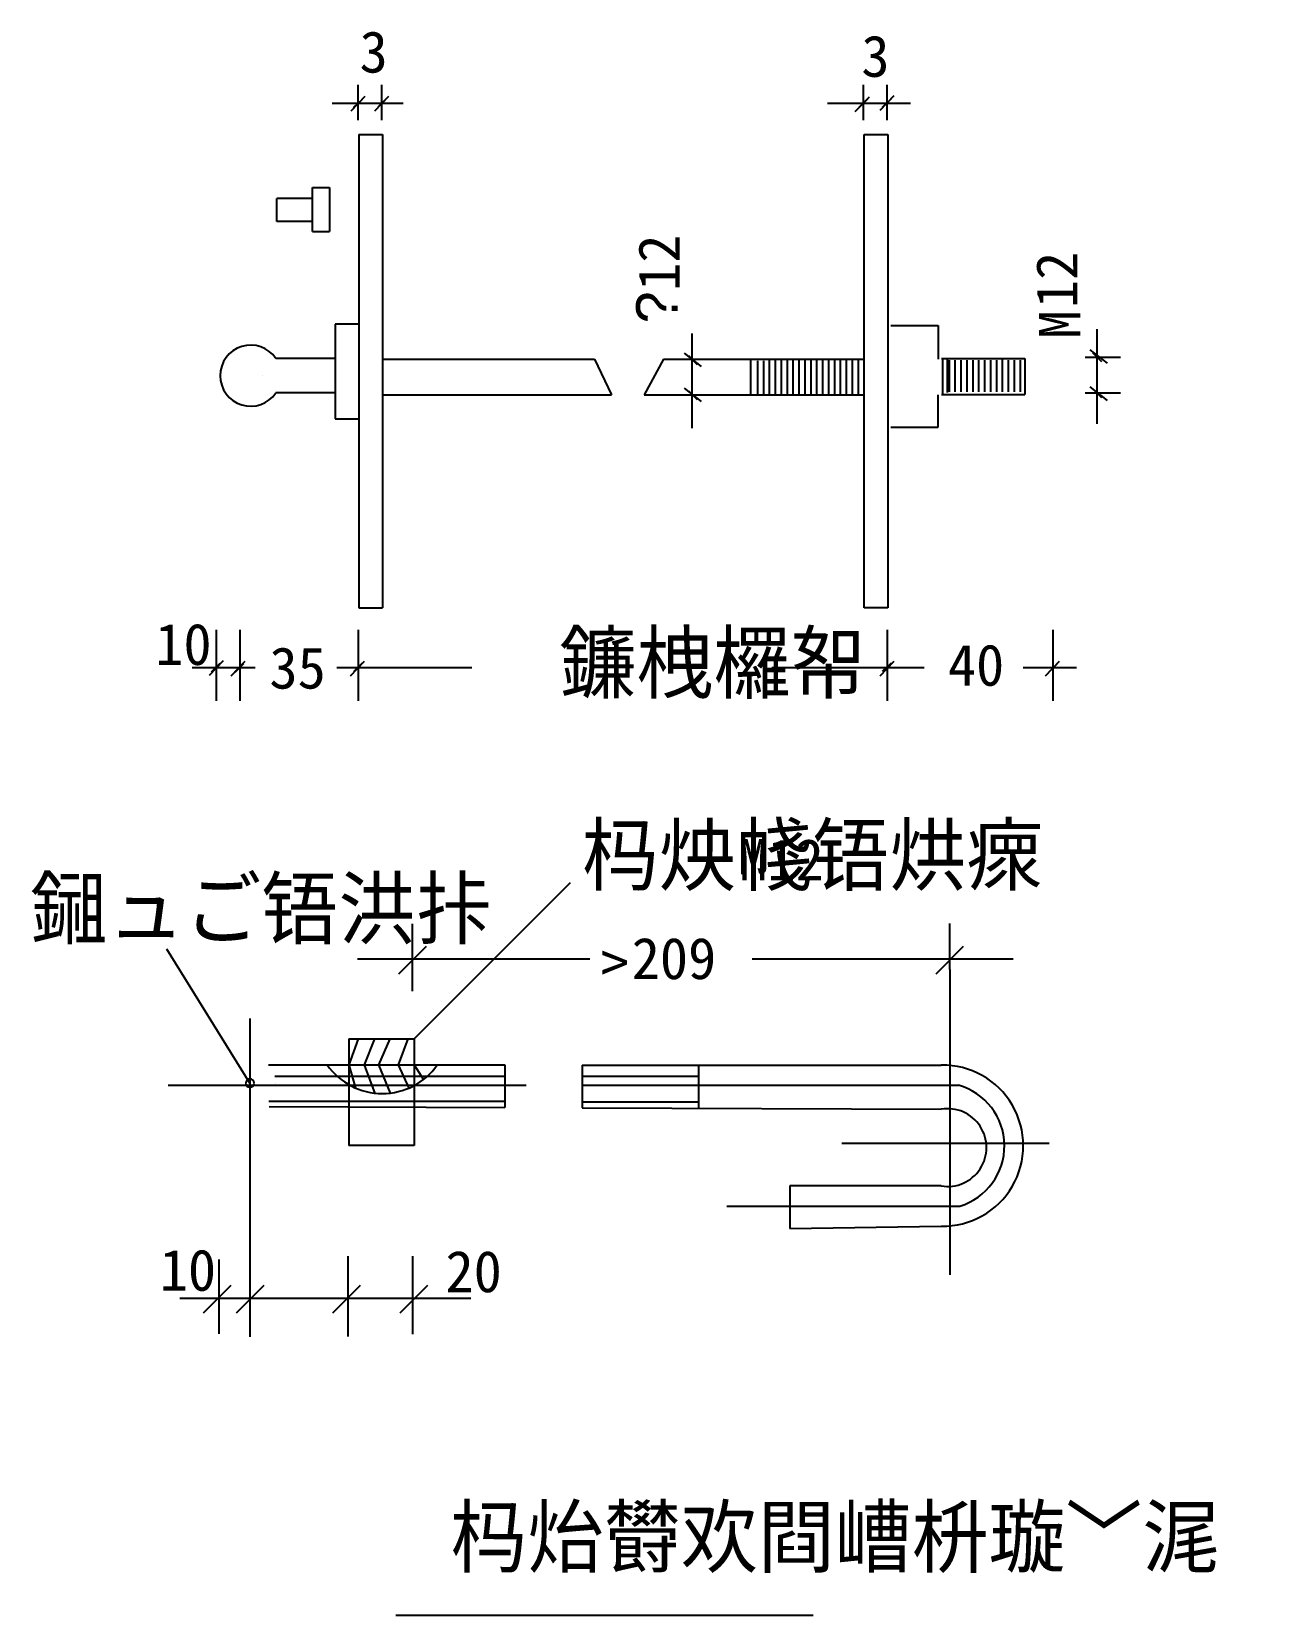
# Model space of a CAD drawing. Header units: metres. Extents: x 147 to 251, y 5 to 139.
import ezdxf

# ---------------------------------------------------------------- set-up
doc = ezdxf.new("R2010")
doc.units = ezdxf.units.M
for name, color, linetype in [('1', 54, 'Continuous'), ('10004', 24, 'Continuous'), ('10005', 7, 'Continuous'), ('涓鏂', 1, 'Continuous'), ('鍓栧垏绱㈠紩缁嗙嚎', 253, 'Continuous')]:
    doc.layers.add(name, color=color, linetype=linetype)

msp = doc.modelspace()

# ---------------------------------------------------------------- linework, layer by layer
for p, q in [((207.86, 111.3), (207.86, 108.3)), ((179.41, 53.86), (192.64, 67.08)), ((179.28, 57.9), (179.28, 63.6)), ((224.7, 59.72), (224.7, 63.62)), ((165.54, 50.13), (158.53, 61.45)), ((174.64, 60.63), (194.27, 60.63)), ((207.98, 60.63), (230.04, 60.63)), ((167.66, 50.72), (187.08, 50.72)), ((193.63, 50.72), (203.46, 50.72)), ((167.13, 48.61), (187.08, 48.61)), ((193.63, 48.55), (203.46, 48.55)), ((167.17, 48.15), (187.08, 48.07)), ((162.9, 35.23), (162.9, 28.93)), ((173.82, 35.51), (173.82, 28.71)), ((179.28, 35.51), (179.28, 28.91)), ((159.62, 31.96), (184.22, 31.96))]:
    msp.add_line(p, q)
at = {"layer": '1'}
for points in [[(175.26, 133.5), (174.07, 132.26)], [(177.25, 133.5), (176.07, 132.26)], [(217.87, 133.45), (216.68, 132.21)], [(219.97, 133.56), (218.79, 132.32)], [(174.74, 130.3), (174.74, 90.3)], [(174.74, 130.3), (176.74, 130.3)], [(176.74, 130.3), (176.74, 90.3)], [(217.46, 90.3), (217.46, 130.3)], [(217.46, 130.3), (219.46, 130.3)], [(219.46, 130.3), (219.46, 90.3)], [(170.82, 125.81), (172.27, 125.81)], [(170.82, 122.09), (170.82, 125.81)], [(172.27, 125.81), (172.27, 122.09)], [(170.82, 124.88), (167.82, 124.88)], [(167.82, 122.94), (167.82, 124.88)], [(170.82, 122.94), (167.82, 122.94)], [(170.82, 122.09), (172.27, 122.09)], [(174.74, 114.28), (172.74, 114.28)], [(172.74, 114.28), (172.74, 106.28)], [(219.72, 114.15), (223.72, 114.15)], [(223.72, 114.15), (223.72, 111.3)], [(172.74, 111.37), (167.74, 111.37)], [(176.74, 111.3), (194.66, 111.3)], [(194.66, 111.3), (196.1, 108.3)], [(200.49, 111.3), (198.85, 108.3)], [(200.49, 111.3), (217.46, 111.3)], [(202.23, 111.82), (203.68, 110.69)], [(224, 111.36), (231.04, 111.36)], [(224.09, 111.3), (224.09, 108.3)], [(231.04, 111.36), (231.04, 108.32)], [(236.53, 112.09), (237.99, 110.96)], [(166.61, 109.92), (166.61, 109.92)], [(172.74, 108.46), (167.74, 108.46)], [(202.23, 108.85), (203.68, 107.72)], [(236.53, 108.96), (237.99, 107.83)], [(176.74, 108.3), (196.1, 108.3)], [(198.85, 108.3), (217.46, 108.3)], [(223.71, 105.55), (223.71, 108.3)], [(224, 108.32), (231.04, 108.32)], [(172.74, 106.28), (174.74, 106.28)], [(219.71, 105.55), (223.71, 105.55)], [(174.74, 90.3), (176.74, 90.3)], [(217.46, 90.3), (217.46, 90.3)], [(219.46, 90.3), (217.46, 90.3)], [(163.28, 85.82), (162.1, 84.58)], [(165.12, 85.77), (163.93, 84.53)], [(175.2, 85.77), (174.02, 84.53)], [(219.97, 85.77), (218.79, 84.53)], [(233.94, 85.77), (232.76, 84.53)], [(180.43, 61.66), (178.1, 59.33)], [(225.83, 61.66), (223.5, 59.33)], [(173.91, 53.86), (173.91, 44.85)], [(173.91, 53.86), (179.41, 53.86)], [(174.69, 53.86), (173.91, 51.67)], [(176.06, 53.86), (175.19, 51.67)], [(177.36, 53.86), (176.42, 51.66)], [(178.9, 53.86), (178.07, 51.66)], [(179.41, 53.86), (179.41, 44.86)], [(167.11, 51.67), (187.08, 51.66)], [(173.91, 51.67), (174.46, 49.7)], [(175.19, 51.67), (176.1, 49.26)], [(176.42, 51.66), (177.38, 49.27)], [(178.07, 51.66), (178.96, 49.69)], [(179.41, 51.66), (180.21, 50.42)], [(187.08, 51.66), (187.08, 48.07)], [(193.63, 51.65), (193.63, 48.04)], [(193.63, 51.65), (223.97, 51.64)], [(203.46, 51.65), (203.46, 48)], [(165.54, 50.13), (165.54, 50.13)], [(167.74, 50.13), (167.74, 50.13)], [(167.17, 48.15), (187.08, 48.07)], [(193.63, 48.04), (223.97, 47.92)], [(179.41, 44.86), (173.91, 44.85)], [(223.97, 41.44), (211.17, 41.44)], [(211.17, 41.44), (211.17, 37.84)], [(211.17, 37.84), (223.97, 38.04)], [(163.93, 33.02), (161.59, 30.68)], [(166.72, 33.02), (164.39, 30.68)], [(174.85, 33.02), (172.52, 30.68)], [(180.55, 33.02), (178.22, 30.68)]]:
    msp.add_lwpolyline(points, dxfattribs=at)
for points in [[(167.74, 111.37, 3.24), (167.74, 108.46, 3.24)], [(172.07, 51.67, 0.52), (181.38, 51.66, 0.52)], [(223.97, 38.04, 1.02), (223.97, 51.64, 1.02)], [(223.97, 41.44, 1.18), (223.97, 47.92, 1.18)]]:
    msp.add_lwpolyline(points, format="xyb", dxfattribs=at)
at = {"layer": '10004'}
for points in [[(165.89, 50.13, 1), (165.19, 50.13, 1), (165.89, 50.13, 1)], [(165.54, 50.13, 1), (165.54, 50.13, 1), (165.54, 50.13, 1)], [(165.54, 50.13, 1), (165.54, 50.13, 1), (165.54, 50.13, 1)]]:
    msp.add_lwpolyline(points, format="xyb", dxfattribs=at)
at = {"layer": '10005'}
for p, q in [((224.7, 59.72), (224.7, 33.92)), ((165.54, 55.59), (165.54, 28.69)), ((158.62, 49.95), (188.89, 49.95)), ((193.63, 49.95), (225.42, 49.95)), ((233.08, 45.03), (215.58, 45.03)), ((205.85, 39.73), (225.55, 39.73))]:
    msp.add_line(p, q, dxfattribs=at)
msp.add_arc((223.99, 44.82), 5.32, -72.97, 74.42, dxfattribs=at)
at = {"layer": '涓鏂'}
msp.add_line((177.86, 5.15), (213.15, 5.15), dxfattribs=at)
at = {"layer": '鍓栧垏绱㈠紩缁嗙嚎'}
for p, q in [((174.69, 131.5), (174.69, 134.5)), ((176.69, 131.5), (176.69, 134.5)), ((217.41, 131.5), (217.41, 134.5)), ((219.41, 131.5), (219.41, 134.5)), ((172.5, 132.95), (178.5, 132.95)), ((175.02, 133.26), (174.28, 132.54)), ((177.08, 133.33), (176.34, 132.62)), ((214.37, 132.95), (221.37, 132.95)), ((217.75, 133.29), (217, 132.57)), ((219.74, 133.31), (218.99, 132.59)), ((237.12, 113.84), (237.12, 105.84)), ((202.9, 113.48), (202.9, 105.48)), ((202.6, 111.63), (203.35, 110.87)), ((208.44, 111.18), (208.44, 108.26)), ((208.94, 111.18), (208.94, 108.27)), ((209.44, 111.19), (209.44, 108.28)), ((209.94, 111.2), (209.94, 108.28)), ((210.44, 111.2), (210.44, 108.29)), ((210.94, 111.21), (210.94, 108.3)), ((211.44, 111.22), (211.44, 108.3)), ((211.94, 111.22), (211.94, 108.31)), ((212.44, 111.23), (212.44, 108.32)), ((212.94, 111.24), (212.94, 108.32)), ((213.44, 111.24), (213.44, 108.33)), ((213.94, 111.25), (213.94, 108.34)), ((214.44, 111.25), (214.44, 108.34)), ((214.94, 111.26), (214.94, 108.35)), ((215.44, 111.27), (215.44, 108.36)), ((215.94, 111.27), (215.94, 108.36)), ((216.44, 111.28), (216.44, 108.37)), ((216.94, 111.29), (216.94, 108.38)), ((224.46, 111.3), (224.46, 108.49)), ((224.63, 111.23), (224.63, 108.56)), ((225.13, 111.23), (225.13, 108.56)), ((225.63, 111.23), (225.63, 108.56)), ((226.13, 111.23), (226.13, 108.56)), ((226.63, 111.23), (226.63, 108.56)), ((227.13, 111.23), (227.13, 108.56)), ((227.63, 111.23), (227.63, 108.56)), ((228.13, 111.23), (228.13, 108.56)), ((228.63, 111.23), (228.63, 108.56)), ((229.13, 111.36), (229.13, 108.56)), ((229.13, 111.23), (229.13, 108.56)), ((229.63, 111.23), (229.63, 108.56)), ((230.13, 111.23), (230.13, 108.56)), ((230.63, 111.23), (230.63, 108.56)), ((236.12, 111.47), (239.12, 111.47)), ((236.76, 111.88), (237.51, 111.12)), ((202.6, 108.64), (203.35, 107.89)), ((236.12, 108.47), (239.12, 108.47)), ((236.76, 108.82), (237.51, 108.07)), ((162.69, 88.44), (162.69, 82.44)), ((164.69, 88.44), (164.69, 82.44)), ((174.69, 88.44), (174.69, 82.44)), ((219.41, 88.44), (219.41, 82.44)), ((233.41, 88.44), (233.41, 82.44)), ((160.67, 85.26), (165.97, 85.26)), ((163.01, 85.58), (162.27, 84.86)), ((165, 85.56), (164.26, 84.84)), ((172.89, 85.26), (184.3, 85.26)), ((175.04, 85.61), (174.3, 84.89)), ((209.66, 85.26), (222.53, 85.26)), ((219.74, 85.63), (218.99, 84.91)), ((230.9, 85.26), (235.39, 85.26)), ((233.74, 85.53), (233, 84.81))]:
    msp.add_line(p, q, dxfattribs=at)
for radius, start, end in [(0.7, 355.02, 355.02), (0, 0, 0), (0, 0, 0)]:
    msp.add_arc((165.54, 50.13), radius, start, end, dxfattribs=at)

# ---------------------------------------------------------------- texts
at = {"layer": '涓鏂'}
for s, height, p in [('3', 3.5, (174.81, 135.53)), ('3', 3.5, (217.22, 135.17)), ('10', 3.5, (157.54, 85.47)), ('鐮栧欏帤', 5, (191.72, 83.17)), ('40', 3.5, (224.53, 83.71)), ('35', 3.5, (167.19, 83.47)), ('杩炴帴铻烘瘝', 5, (193.59, 66.92)), ('M12', 3.5, (206.9, 67.26)), ('鎺ュご铻洪拤', 5, (147.01, 62.39)), ('209', 3.5, (197.81, 58.92)), ('>', 3.5, (195.21, 58.55)), ('10', 3.5, (157.92, 32.58)), ('20', 3.5, (182.07, 32.46)), ('杩炲欎欢閰嶆枡璇﹀浘', 5, (182.47, 9.29))]:
    msp.add_text(s, height=height, dxfattribs=at).set_placement(p)
for s, p in [('12', (201.86, 117.08)), ('12', (235.48, 115.63)), ('%%130', (201.68, 114.33)), ('M', (235.72, 113.05))]:
    msp.add_text(s, height=3.5, rotation=90, dxfattribs=at).set_placement(p)

doc.saveas('drawing.dxf')
